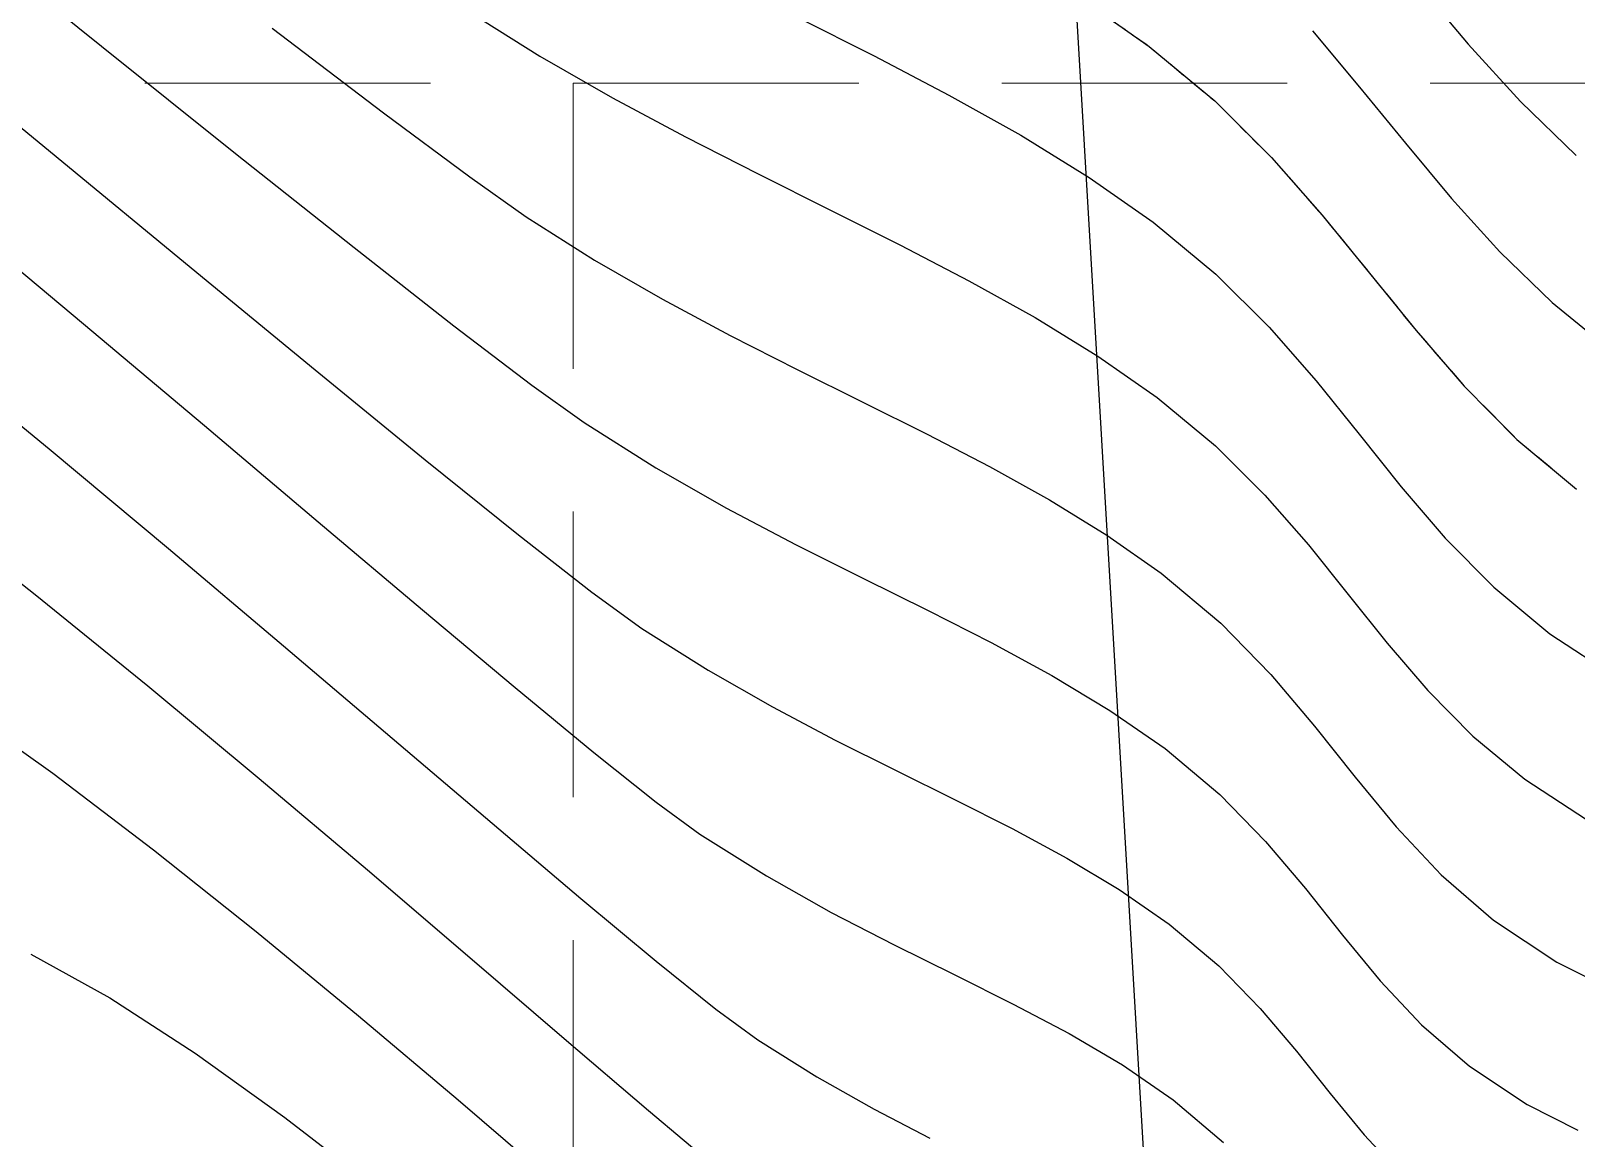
# Model space of a CAD drawing. Header units: inches. Extents: x 2547543 to 2548696, y 7125653 to 7126375.
# Drawn here: x 2548471.99 to 2548493.63, y 7125855.6 to 7125871.11 of the extents above; entities that cross this region are included whole.
import ezdxf

# ---------------------------------------------------------------- set-up
doc = ezdxf.new("R2010")
doc.units = ezdxf.units.IN
doc.header["$MEASUREMENT"] = 0
doc.linetypes.add('DASHED2', pattern=[0.375, 0.25, -0.125])
doc.linetypes.add('HIDDEN', pattern=[0.375, 0.25, -0.125])
for name, color, linetype in [('CONT-MJR', 6, 'Continuous'), ('CONT-MNR', 14, 'Continuous'), ('GRID', 254, 'HIDDEN'), ('V-100YR-LINE', 2, 'DASHED2'), ('V-AREA', 6, 'Continuous')]:
    doc.layers.add(name, color=color, linetype=linetype)

msp = doc.modelspace()

# ---------------------------------------------------------------- linework, layer by layer
at = {"layer": 'CONT-MJR', "color": 35, "extrusion": (0.5337306938680442, 0.8456545077176236, 0), "elevation": 7386226.249967666}
msp.add_lwpolyline([(1648164.27423815, 565.0000000000009), (1648163.088034088, 565.0000000000009)], dxfattribs=at)
at = {"layer": 'CONT-MJR', "color": 35}
for points, elevation in [([(2548479.116611777, 7125870.751891524), (2548480.132714108, 7125870.168078747)], 565), ([(2548480.132714108, 7125870.168078747), (2548481.153732138, 7125869.622740908)], 565), ([(2548481.153732138, 7125869.622740908), (2548482.171598047, 7125869.105052208)], 565), ([(2548484.16560222, 7125868.109319014), (2548485.125604845, 7125867.609622919)], 565), ([(2548470.547073441, 7125866.645924404), (2548472.243176074, 7125865.253431533)], 560), ([(2548487.760801025, 7125865.973307027), (2548488.577164821, 7125865.296017127)], 565), ([(2548489.270638184, 7125864.605768376), (2548489.877994618, 7125863.910335081)], 565), ([(2548477.047664175, 7125861.204175688), (2548478.446623299, 7125860.01354164)], 560), ([(2548480.746461629, 7125858.080428945), (2548481.582582649, 7125857.407776486)], 560), ([(2548481.582582649, 7125857.407776486), (2548482.166332783, 7125856.977610742)], 560)]:
    msp.add_lwpolyline(points, dxfattribs=dict(at, elevation=elevation))
at = {"layer": 'CONT-MJR', "color": 35, "extrusion": (-0.4454641167261331, -0.8952997937615121, 0), "elevation": -7515046.499687995}
msp.add_lwpolyline([(-892663.4241515012, 565), (-892662.299784027, 565)], dxfattribs=at)
at = {"layer": 'CONT-MJR', "color": 35, "extrusion": (-0.4480744473139122, -0.8939962470079682, 0), "elevation": -7512409.980395435}
msp.add_lwpolyline([(-914585.239539492, 565), (-914584.1351073324, 565)], dxfattribs=at)
at = {"layer": 'CONT-MJR', "color": 35, "extrusion": (-0.4868661298077334, -0.8734766005143122, 0), "elevation": -7465049.705344283}
msp.add_lwpolyline([(-1243301.460644785, 565), (-1243300.402139931, 565)], dxfattribs=at)
at = {"layer": 'CONT-MJR', "color": 35, "extrusion": (-0.5238323565368431, -0.8518213793073391, 0), "elevation": -7404945.390273394}
msp.add_lwpolyline([(-1561904.849947941, 565), (-1561903.815590243, 565)], dxfattribs=at)
at = {"layer": 'CONT-MJR', "color": 35, "extrusion": (-0.5724438885647598, -0.8199438971325153, 0), "elevation": -7301676.560349982}
msp.add_lwpolyline([(-1989542.452455369, 565), (-1989541.440765471, 565)], dxfattribs=at)
at = {"layer": 'CONT-MJR', "color": 35, "extrusion": (-0.6408378203132953, -0.7676762911905675, 0), "elevation": -7103515.206723945}
msp.add_lwpolyline([(-2610122.237011797, 560.0000000000009), (-2610120.061113682, 560.0000000000009)], dxfattribs=at)
at = {"layer": 'CONT-MJR', "color": 35, "extrusion": (-0.7054570315061064, -0.70875269078755, 0), "elevation": -6848325.389215676}
msp.add_lwpolyline([(-3220743.642133722, 565), (-3220742.663691777, 565)], dxfattribs=at)
at = {"layer": 'CONT-MJR', "color": 35, "extrusion": (0.6451534592298539, 0.764053017822555, 0), "elevation": 7088694.547178626}
msp.add_lwpolyline([(2650106.534157908, 560.0000000000009), (2650104.423978345, 560.0000000000009)], dxfattribs=at)
at = {"layer": 'CONT-MJR', "color": 35, "extrusion": (0.7788148307371136, 0.6272539034744391, 0), "elevation": 6454527.666350936}
msp.add_lwpolyline([(3951178.2712461, 565.0000000000005), (3951177.381633444, 565.0000000000005)], dxfattribs=at)
at = {"layer": 'CONT-MJR', "color": 35, "extrusion": (0.7811704901860989, 0.6243177598486288, 0), "elevation": 6439608.484062733}
msp.add_lwpolyline([(3975446.222603028, 565), (3975445.348940403, 565)], dxfattribs=at)
at = {"layer": 'CONT-MJR', "color": 35, "extrusion": (0.7591371897210444, 0.6509306623461789, 0), "elevation": 6573096.701391171}
msp.add_lwpolyline([(3750616.336628572, 565), (3750615.461502058, 565)], dxfattribs=at)
at = {"layer": 'CONT-MJR', "color": 35, "extrusion": (-0.6476271418194693, -0.7619574037823539, 0), "elevation": -7080065.609218377}
msp.add_lwpolyline([(-2673072.167067841, 560.0000000000009), (-2673070.169825431, 560.0000000000009)], dxfattribs=at)
at = {"layer": 'CONT-MJR', "color": 35, "extrusion": (0.7114420084736542, 0.7027448104247892, 0), "elevation": 6820766.397108805}
msp.add_lwpolyline([(3278698.26943089, 565), (3278697.372058522, 565)], dxfattribs=at)
at = {"layer": 'CONT-MJR', "color": 35, "extrusion": (-0.6387886711812204, -0.7693822415227236, 0), "elevation": -7110459.021920093}
msp.add_lwpolyline([(-2591154.800290253, 565), (-2591153.853589984, 565)], dxfattribs=at)
at = {"layer": 'CONT-MJR', "color": 35, "extrusion": (-0.5466219274802713, -0.8373795247065414, 0), "elevation": -7360111.892068248}
msp.add_lwpolyline([(-1761095.889386678, 565), (-1761094.858911904, 565)], dxfattribs=at)
at = {"layer": 'CONT-MJR', "color": 35, "extrusion": (0.646122279409865, 0.7632339091328428, 0), "elevation": 7085326.697027959}
msp.add_lwpolyline([(2659091.747548042, 560.0000000000009), (2659090.118001056, 560.0000000000009)], dxfattribs=at)
at = {"layer": 'CONT-MJR', "color": 35, "extrusion": (0.6402410907925412, 0.7681740334460525, 0), "elevation": 7105541.236385631}
msp.add_lwpolyline([(2604591.790912983, 560), (2604590.416077634, 560)], dxfattribs=at)
at = {"layer": 'CONT-MJR', "color": 35, "extrusion": (0.5310063816951544, 0.8473678201342202, 0), "elevation": 7391482.187665238}
msp.add_lwpolyline([(1624373.752221904, 560), (1624372.776199636, 560)], dxfattribs=at)
at = {"layer": 'CONT-MJR', "color": 35, "extrusion": (0.4898238980558315, 0.8718213973592243, 0), "elevation": 7460782.009707847}
msp.add_lwpolyline([(1268592.783461547, 560), (1268591.860745761, 560)], dxfattribs=at)
at = {"layer": 'CONT-MJR', "color": 35, "extrusion": (0.459627632494698, 0.8881117268943808, 0), "elevation": 7499909.858750558}
msp.add_lwpolyline([(1011901.979515272, 560.0000000000009), (1011901.101395889, 560.0000000000009)], dxfattribs=at)
at = {"layer": 'CONT-MNR', "color": 35, "extrusion": (0.6263613598122383, 0.7795328389068441, 0), "elevation": 7151115.365977312}
msp.add_lwpolyline([(2476754.424607502, 563), (2476751.806977133, 563)], dxfattribs=at)
at = {"layer": 'CONT-MNR', "color": 35}
for points, elevation in [([(2548491.414955209, 7125871.755292919), (2548492.116933592, 7125870.923165279)], 569), ([(2548486.800350687, 7125871.48431692), (2548487.649321466, 7125870.889416661)], 567), ([(2548482.718687691, 7125871.297845455), (2548483.795434431, 7125870.756127913)], 566), ([(2548475.364967954, 7125871.147723549), (2548476.928160874, 7125869.959653861)], 564), ([(2548489.936270801, 7125871.107340767), (2548490.596552152, 7125870.320114008)], 568), ([(2548472.977447201, 7125870.892326265), (2548474.852335675, 7125869.39223717)], 563), ([(2548484.84372538, 7125870.208558672), (2548485.852280316, 7125869.645199842)], 566), ([(2548488.56645998, 7125870.127123406), (2548489.362222171, 7125869.335366786)], 567), ([(2548476.928160874, 7125869.959653861), (2548478.134455506, 7125869.062294604)], 564), ([(2548485.852280316, 7125869.645199842), (2548486.809819013, 7125869.05611353)], 566), ([(2548489.362222171, 7125869.335366786), (2548490.073135546, 7125868.527093859)], 567), ([(2548478.134455506, 7125869.062294604), (2548478.92406093, 7125868.503526181)], 564), ([(2548491.884068042, 7125868.760317108), (2548492.560594487, 7125868.012890768)], 568), ([(2548478.92406093, 7125868.503526181), (2548479.87954798, 7125867.899418099)], 564), ([(2548490.073135546, 7125868.527093859), (2548490.735727607, 7125867.715251682)], 567), ([(2548479.87954798, 7125867.899418099), (2548480.834051365, 7125867.349371244)], 564), ([(2548488.582707079, 7125867.703095582), (2548489.32984081, 7125866.959465323)], 566), ([(2548490.735727607, 7125867.715251682), (2548491.386525859, 7125866.912787311)], 567), ([(2548480.834051365, 7125867.349371244), (2548481.782420035, 7125866.841886044)], 564), ([(2548493.29182787, 7125867.303875036), (2548494.102414144, 7125866.645841811)], 568), ([(2548482.719502946, 7125866.365462933), (2548483.640149049, 7125865.90860234)], 564), ([(2548489.985536538, 7125866.209233845), (2548490.588868363, 7125865.461163928)], 566), ([(2548479.0027304, 7125866.146546573), (2548479.734628893, 7125865.622047322)], 563), ([(2548492.062057805, 7125866.132647803), (2548492.798850949, 7125865.387780215)], 567), ([(2548474.417564231, 7125865.580512634), (2548476.011119514, 7125864.233175529)], 561), ([(2548484.539207297, 7125865.459804696), (2548485.411526644, 7125865.007570431)], 564), ([(2548492.798850949, 7125865.387780215), (2548493.633432797, 7125864.691131604)], 567), ([(2548480.740962481, 7125864.987904416), (2548481.729240719, 7125864.424239283)], 563), ([(2548491.178910385, 7125864.724018352), (2548491.794736703, 7125864.006559897)], 566), ([(2548470.492097059, 7125864.43870217), (2548472.049771713, 7125863.214066849)], 559), ([(2548476.011119514, 7125864.233175529), (2548477.47221568, 7125862.998937948)], 561), ([(2548481.729240719, 7125864.424239283), (2548482.696256965, 7125863.914447594)], 563), ([(2548487.055344445, 7125864.046793757), (2548487.816540805, 7125863.51525221)], 564), ([(2548482.696256965, 7125863.914447594), (2548483.638804575, 7125863.441925023)], 563), ([(2548479.842541042, 7125863.250179606), (2548480.545196856, 7125862.740568462)], 562), ([(2548485.437667315, 7125862.542269912), (2548486.287569161, 7125862.081928715)], 563), ([(2548481.470676892, 7125862.156935187), (2548482.373920988, 7125861.641138535)], 562), ([(2548482.373920988, 7125861.641138535), (2548483.253191016, 7125861.177335116)], 562), ([(2548489.964471851, 7125861.373539748), (2548490.533145876, 7125860.658875899)], 564), ([(2548487.872280584, 7125861.057197394), (2548488.639048107, 7125860.413576902)], 563), ([(2548484.932856336, 7125860.342334412), (2548485.729775366, 7125859.939450343)], 562), ([(2548485.729775366, 7125859.939450343), (2548486.495767802, 7125859.525185943)], 562), ([(2548481.355764819, 7125859.859089602), (2548482.28910836, 7125859.274206197)], 561), ([(2548473.706388057, 7125859.63996079), (2548475.143455492, 7125858.495667798)], 558), ([(2548476.700751357, 7125859.357884321), (2548478.135336819, 7125858.132874148)], 559), ([(2548487.229095512, 7125859.083697817), (2548487.928020364, 7125858.599142577)], 562), ([(2548492.472933241, 7125858.655449945), (2548493.358325618, 7125858.068507126)], 564), ([(2548475.143455492, 7125858.495667798), (2548476.575283021, 7125857.316469891)], 558), ([(2548487.928020364, 7125858.599142577), (2548488.623664453, 7125858.01522271)], 562), ([(2548484.077037919, 7125858.308670096), (2548484.927180388, 7125857.887513634)], 561), ([(2548489.204735309, 7125857.41969279), (2548489.711301973, 7125856.821023837)], 562), ([(2548479.457855248, 7125856.998627406), (2548480.635788749, 7125855.99148695)], 559), ([(2548486.528711838, 7125857.06716447), (2548487.275657271, 7125856.627467999)], 561), ([(2548489.711301973, 7125856.821023837), (2548490.183433483, 7125856.227686867)], 562), ([(2548490.183433483, 7125856.227686867), (2548490.661198881, 7125855.648152901)], 562)]:
    msp.add_lwpolyline(points, dxfattribs=dict(at, elevation=elevation))
at = {"layer": 'CONT-MNR', "color": 35, "extrusion": (-0.6358071578505637, -0.7718479500691754, 0), "elevation": -7120424.605798807}
msp.add_lwpolyline([(-2563648.164580276, 562.0000000000005), (-2563645.581845243, 562.0000000000005)], dxfattribs=at)
at = {"layer": 'CONT-MNR', "color": 35, "extrusion": (0.4629878742673315, 0.8863646136220791, 0), "elevation": 7496036.774529121}
msp.add_lwpolyline([(1040305.899021036, 566.0000000000005), (1040304.716335115, 566.0000000000005)], dxfattribs=at)
at = {"layer": 'CONT-MNR', "color": 35, "extrusion": (-0.6391996662173985, -0.7690408225234643, 0), "elevation": -7109078.064798445}
msp.add_lwpolyline([(-2594963.255998338, 567.0000000000009), (-2594962.063423787, 567.0000000000009)], dxfattribs=at)
at = {"layer": 'CONT-MNR', "color": 35, "extrusion": (0.7397497343157414, 0.6728821074897073, 0), "elevation": 6680117.410886465}
msp.add_lwpolyline([(3556526.375616602, 569), (3556525.290565616, 569)], dxfattribs=at)
at = {"layer": 'CONT-MNR', "color": 35, "extrusion": (0.775151669470568, 0.6317751889058253, 0), "elevation": 6477414.808155885}
msp.add_lwpolyline([(3913557.147005688, 568), (3913556.132324454, 568)], dxfattribs=at)
at = {"layer": 'CONT-MNR', "color": 35, "extrusion": (0.6962836519381598, 0.7177667281531372, 0), "elevation": 6889186.388113601}
msp.add_lwpolyline([(3132403.498192974, 569), (3132402.410383498, 569)], dxfattribs=at)
at = {"layer": 'CONT-MNR', "color": 35, "extrusion": (0.7672063944026386, 0.6414003027655218, 0), "elevation": 6525753.649874997}
msp.add_lwpolyline([(3832409.620449601, 568.0000000000009), (3832408.612552572, 568.0000000000009)], dxfattribs=at)
at = {"layer": 'CONT-MNR', "color": 35, "extrusion": (-0.636229288692455, -0.7715000273557304, 0), "elevation": -7119021.142776247}
msp.add_lwpolyline([(-2567540.30248494, 562), (-2567537.857092054, 562)], dxfattribs=at)
at = {"layer": 'CONT-MNR', "color": 35, "extrusion": (0.621778526660533, 0.7831931203629516, 0), "elevation": 7165518.823521775}
msp.add_lwpolyline([(2434764.600113325, 563), (2434762.479046097, 563)], dxfattribs=at)
at = {"layer": 'CONT-MNR', "color": 35, "extrusion": (0.5722826852016578, 0.8200564177045261, 0), "elevation": 7302069.52591223}
msp.add_lwpolyline([(1988108.514000638, 566.0000000000005), (1988107.422316928, 566.0000000000005)], dxfattribs=at)
at = {"layer": 'CONT-MNR', "color": 35, "extrusion": (0.6413196379796602, 0.7672738246165038, 0), "elevation": 7101876.83701111}
msp.add_lwpolyline([(2614584.334042144, 561.0000000000005), (2614582.03624857, 561.0000000000005)], dxfattribs=at)
at = {"layer": 'CONT-MNR', "color": 35, "extrusion": (-0.6385760808602206, -0.7695586975359325, 0), "elevation": -7111177.319669713}
msp.add_lwpolyline([(-2589198.256631345, 566.0000000000005), (-2589197.116177945, 566.0000000000005)], dxfattribs=at)
at = {"layer": 'CONT-MNR', "color": 35, "extrusion": (-0.6165081007410869, -0.7873485643097458, 0), "elevation": -7181698.412200984}
msp.add_lwpolyline([(-2386616.067951739, 563), (-2386614.290493499, 563)], dxfattribs=at)
at = {"layer": 'CONT-MNR', "color": 35, "extrusion": (-0.696115949541079, -0.7179293731242107, 0), "elevation": -6889916.274177145}
msp.add_lwpolyline([(-3130792.711658546, 568.0000000000009), (-3130791.693127462, 568.0000000000009)], dxfattribs=at)
at = {"layer": 'CONT-MNR', "color": 35, "extrusion": (-0.6353194545892217, -0.7722494354937749, 0), "elevation": -7122042.637322923}
msp.add_lwpolyline([(-2559144.652232544, 562), (-2559142.403670226, 562)], dxfattribs=at)
at = {"layer": 'CONT-MNR', "color": 35, "extrusion": (-0.6442505593680365, -0.7648144982634496, 0), "elevation": -7091821.377703446}
msp.add_lwpolyline([(-2641734.918400603, 561), (-2641732.70322008, 561)], dxfattribs=at)
at = {"layer": 'CONT-MNR', "color": 35, "extrusion": (0.6064049725412032, 0.7951559653786814, 0), "elevation": 7211585.314589068}
msp.add_lwpolyline([(2294723.753701361, 563.0000000000009), (2294722.383265475, 563.0000000000009)], dxfattribs=at)
at = {"layer": 'CONT-MNR', "color": 35, "extrusion": (-0.4532015340075827, -0.8914080825150589, 0), "elevation": -7507031.150966415}
msp.add_lwpolyline([(-957716.524884921, 564.0000000000009), (-957715.4736459549, 564.0000000000009)], dxfattribs=at)
at = {"layer": 'CONT-MNR', "color": 35, "extrusion": (0.7529529913316849, 0.6580743064766075, 0), "elevation": 6608242.621675236}
msp.add_lwpolyline([(3688347.494663009, 566.0000000000009), (3688346.498277463, 566.0000000000009)], dxfattribs=at)
at = {"layer": 'CONT-MNR', "color": 35, "extrusion": (0.7559714728012245, 0.6546045617857758, 0), "elevation": 6591211.774682084}
msp.add_lwpolyline([(3718698.017753755, 567), (3718696.985784248, 567)], dxfattribs=at)
at = {"layer": 'CONT-MNR', "color": 35, "extrusion": (0.632595987906711, 0.7744819662744461, 0), "elevation": 7131010.663927644}
msp.add_lwpolyline([(2534045.79300749, 562.0000000000005), (2534043.800747232, 562.0000000000005)], dxfattribs=at)
at = {"layer": 'CONT-MNR', "color": 35, "extrusion": (0.4466311413489248, 0.894718181092436, 0), "elevation": 7513873.94136212}
msp.add_lwpolyline([(902458.9768004697, 564.0000000000009), (902457.9719497045, 564.0000000000009)], dxfattribs=at)
at = {"layer": 'CONT-MNR', "color": 35, "extrusion": (0.5331295810766947, 0.8460335984941663, 0), "elevation": 7387391.667911716}
msp.add_lwpolyline([(1642910.27331337, 563), (1642909.083841002, 563)], dxfattribs=at)
at = {"layer": 'CONT-MNR', "color": 35, "extrusion": (0.7807005871691302, 0.6249052673756044, 0), "elevation": 6442598.960415764}
msp.add_lwpolyline([(3970602.156777908, 566), (3970601.212567558, 566)], dxfattribs=at)
at = {"layer": 'CONT-MNR', "color": 35, "extrusion": (-0.6269149377259758, -0.7790877106308607, 0), "elevation": -7149352.548285559}
msp.add_lwpolyline([(-2481823.767610826, 562.0000000000005), (-2481822.09106446, 562.0000000000005)], dxfattribs=at)
at = {"layer": 'CONT-MNR', "color": 35, "extrusion": (0.4858537031555983, 0.8740401473216158, 0), "elevation": 7466483.175639047}
msp.add_lwpolyline([(1234649.337577254, 564.0000000000009), (1234648.376031721, 564.0000000000009)], dxfattribs=at)
at = {"layer": 'CONT-MNR', "color": 35, "extrusion": (0.5234921753580273, 0.8520304820479844, 0), "elevation": 7405566.411272127}
msp.add_lwpolyline([(1558946.359813844, 564.0000000000009), (1558945.416903444, 564.0000000000009)], dxfattribs=at)
at = {"layer": 'CONT-MNR', "color": 35, "extrusion": (-0.6152646464037362, -0.7883206294939169, 0), "elevation": -7185454.552257219}
msp.add_lwpolyline([(-2375273.800810921, 562), (-2375272.49921862, 562)], dxfattribs=at)
at = {"layer": 'CONT-MNR', "color": 35, "extrusion": (0.7113908421903877, 0.7027966061725477, 0), "elevation": 6821006.764030449}
msp.add_lwpolyline([(3278203.012761276, 566.0000000000009), (3278202.044223992, 566.0000000000009)], dxfattribs=at)
at = {"layer": 'CONT-MNR', "color": 35, "extrusion": (-0.44283465984904, -0.8966032924523449, 0), "elevation": -7517629.508916643}
msp.add_lwpolyline([(-870600.4921224625, 563), (-870599.4717466305, 563)], dxfattribs=at)
at = {"layer": 'CONT-MNR', "color": 35, "extrusion": (-0.6429201626196908, -0.765933198456021, 0), "elevation": -7096409.635442906}
msp.add_lwpolyline([(-2629389.905482372, 564), (-2629388.811534546, 564)], dxfattribs=at)
at = {"layer": 'CONT-MNR', "color": 35, "extrusion": (-0.6302969728802464, -0.7763541240812712, 0), "elevation": -7138487.512320848}
msp.add_lwpolyline([(-2512893.227038918, 559), (-2512891.197450683, 559)], dxfattribs=at)
at = {"layer": 'CONT-MNR', "color": 35, "extrusion": (0.6389965126449372, 0.7692096312629013, 0), "elevation": 7109760.499219654}
msp.add_lwpolyline([(2593076.852204603, 566), (2593075.832174199, 566)], dxfattribs=at)
at = {"layer": 'CONT-MNR', "color": 35, "extrusion": (-0.6426723238346254, -0.7661411646537486, 0), "elevation": -7097252.916478419}
msp.add_lwpolyline([(-2627101.43419746, 561.0000000000005), (-2627099.741526592, 561.0000000000005)], dxfattribs=at)
at = {"layer": 'CONT-MNR', "color": 35, "extrusion": (-0.4518915997787775, -0.8920728569177392, 0), "elevation": -7508427.717526225}
msp.add_lwpolyline([(-946683.7297765799, 563), (-946682.7388368803, 563)], dxfattribs=at)
at = {"layer": 'CONT-MNR', "color": 35, "extrusion": (-0.5334176412366184, -0.8458520083428084, 0), "elevation": -7386829.791441342}
msp.add_lwpolyline([(-1645423.507472598, 562.0000000000009), (-1645422.413333166, 562.0000000000009)], dxfattribs=at)
at = {"layer": 'CONT-MNR', "color": 35, "extrusion": (0.7157422639507317, 0.6983645263003277, 0), "elevation": 6800510.846311126}
msp.add_lwpolyline([(3320507.109679892, 564), (3320506.107496209, 564)], dxfattribs=at)
at = {"layer": 'CONT-MNR', "color": 35, "extrusion": (-0.5468048908365049, -0.8372600619623978, 0), "elevation": -7359728.795918957}
msp.add_lwpolyline([(-1762704.932253649, 566.0000000000009), (-1762703.824325719, 566.0000000000009)], dxfattribs=at)
at = {"layer": 'CONT-MNR', "color": 35, "extrusion": (-0.5159873623167353, -0.8565961953741204, 0), "elevation": -7418973.065564025}
msp.add_lwpolyline([(-1493831.121992378, 563), (-1493830.173346282, 563)], dxfattribs=at)
at = {"layer": 'CONT-MNR', "color": 35, "extrusion": (0.7633858924063864, 0.6459427058763842, 0), "elevation": 6548379.463141337}
msp.add_lwpolyline([(3793604.48484336, 564), (3793603.540254083, 564)], dxfattribs=at)
at = {"layer": 'CONT-MNR', "color": 35, "extrusion": (-0.6391770438218177, -0.7690596248999179, 0), "elevation": -7109138.544857571}
msp.add_lwpolyline([(-2594759.195726311, 559.0000000000009), (-2594757.165759068, 559.0000000000009)], dxfattribs=at)
at = {"layer": 'CONT-MNR', "color": 35, "extrusion": (-0.6363875276182028, -0.7713695059386203, 0), "elevation": -7118492.684773242}
msp.add_lwpolyline([(-2568990.834787136, 561), (-2568989.407791033, 561)], dxfattribs=at)
at = {"layer": 'CONT-MNR', "color": 35, "extrusion": (0.5799190739342072, 0.8146740867901049, 0), "elevation": 7283161.761937499}
msp.add_lwpolyline([(2056249.86491323, 558.0000000000005), (2056248.20485266, 558.0000000000005)], dxfattribs=at)
at = {"layer": 'CONT-MNR', "color": 35, "extrusion": (0.569719192524277, 0.8218394257210381, 0), "elevation": 7308236.01176862}
msp.add_lwpolyline([(1965292.937618336, 563), (1965291.998134584, 563)], dxfattribs=at)
at = {"layer": 'CONT-MNR', "color": 35, "extrusion": (-0.6229615206901603, -0.7822524808138374, 0), "elevation": -7161827.342645325}
msp.add_lwpolyline([(-2445582.506203888, 561), (-2445581.390393416, 561)], dxfattribs=at)
at = {"layer": 'CONT-MNR', "color": 35, "extrusion": (-0.4479463792050998, -0.8940604237729354, 0), "elevation": -7512534.309687094}
msp.add_lwpolyline([(-913505.6957792672, 562.0000000000005), (-913504.7410811237, 562.0000000000005)], dxfattribs=at)
at = {"layer": 'CONT-MNR', "color": 35, "extrusion": (-0.6051103009156895, -0.7961416480286179, 0), "elevation": -7215301.328727196}
msp.add_lwpolyline([(-2282986.786246439, 558), (-2282985.014458252, 558)], dxfattribs=at)
at = {"layer": 'CONT-MNR', "color": 35, "extrusion": (-0.6454246677010166, -0.7638239314940534, 0), "elevation": -7087751.637739122}
msp.add_lwpolyline([(-2652619.897566179, 559), (-2652617.915257771, 559)], dxfattribs=at)
at = {"layer": 'CONT-MNR', "color": 35, "extrusion": (-0.4422502605006758, -0.896891691948969, 0), "elevation": -7518193.064466132}
msp.add_lwpolyline([(-865699.5504311761, 562), (-865698.6293528541, 562)], dxfattribs=at)
at = {"layer": 'CONT-MNR', "color": 35, "extrusion": (0.7716020629173074, 0.6361055388076382, 0), "elevation": 6499219.986582993}
msp.add_lwpolyline([(3877219.840717005, 564), (3877218.936055898, 564)], dxfattribs=at)
at = {"layer": 'CONT-MNR', "color": 35, "extrusion": (0.7157422630672228, 0.6983645272058215, 0), "elevation": 6800509.164575713}
msp.add_lwpolyline([(3320505.395216429, 563.0000000000009), (3320504.478101983, 563.0000000000009)], dxfattribs=at)
at = {"layer": 'CONT-MNR', "color": 35, "extrusion": (0.5906376224671313, 0.8069369237594562, 0), "elevation": 7255348.4027055}
msp.add_lwpolyline([(2152337.979560726, 561), (2152337.219727458, 561)], dxfattribs=at)
at = {"layer": 'CONT-MNR', "color": 35, "extrusion": (0.7288600111608621, 0.6846627521127377, 0), "elevation": 6736304.149818779}
msp.add_lwpolyline([(3448897.434433877, 564.0000000000009), (3448896.513530403, 564.0000000000009)], dxfattribs=at)
at = {"layer": 'CONT-MNR', "color": 35, "extrusion": (0.7633858918580548, 0.6459427065244117, 0), "elevation": 6548377.899396293}
msp.add_lwpolyline([(3793602.74320754, 563), (3793601.878798665, 563)], dxfattribs=at)
at = {"layer": 'CONT-MNR', "color": 35, "extrusion": (0.5157764098854446, 0.8567232312746527, 0), "elevation": 7419338.61345522}
msp.add_lwpolyline([(1492002.657734397, 562.0000000000009), (1492001.801766352, 562.0000000000009)], dxfattribs=at)
at = {"layer": 'CONT-MNR', "color": 35, "extrusion": (0.489823898601397, 0.871821397052704, 0), "elevation": 7460784.118007088}
msp.add_lwpolyline([(1268594.780922078, 561.0000000000009), (1268593.739617485, 561.0000000000009)], dxfattribs=at)
at = {"layer": 'CONT-MNR', "color": 35, "extrusion": (-0.6538708186329891, -0.7566062070457952, 0), "elevation": -7057853.748801302}
msp.add_lwpolyline([(-2731186.778753747, 564), (-2731185.80887125, 564)], dxfattribs=at)
at = {"layer": 'CONT-MNR', "color": 35, "extrusion": (0.7824989353895647, 0.6226519221155572, 0), "elevation": 6431120.448644771}
msp.add_lwpolyline([(3989155.061306799, 563), (3989154.225522391, 563)], dxfattribs=at)
at = {"layer": 'CONT-MNR', "color": 35, "extrusion": (-0.4596276324568199, -0.8881117269139839, 0), "elevation": -7499912.030940203}
msp.add_lwpolyline([(-1011903.779942452, 561), (-1011902.788965859, 561)], dxfattribs=at)
at = {"layer": 'CONT-MNR', "color": 35, "extrusion": (0.7716020633026213, 0.6361055383402489, 0), "elevation": 6499218.439963067}
msp.add_lwpolyline([(3877218.246323532, 563.0000000000009), (3877217.418453567, 563.0000000000009)], dxfattribs=at)
at = {"layer": 'CONT-MNR', "color": 35, "extrusion": (-0.4844339493495031, -0.8748278394733693, 0), "elevation": -7468465.467282242}
msp.add_lwpolyline([(-1222533.377977657, 557), (-1222532.11226544, 557)], dxfattribs=at)
at = {"layer": 'CONT-MNR', "color": 35, "extrusion": (-0.6510095609852694, -0.7590695300865179, 0), "elevation": -7068105.41645015}
msp.add_lwpolyline([(-2704529.674099827, 559.0000000000005), (-2704527.931810911, 559.0000000000005)], dxfattribs=at)
at = {"layer": 'CONT-MNR', "color": 35, "extrusion": (0.7157422636679369, 0.6983645265901595, 0), "elevation": 6800507.475783281}
msp.add_lwpolyline([(3320503.695205982, 562), (3320502.863160776, 562)], dxfattribs=at)
at = {"layer": 'CONT-MNR', "color": 35, "extrusion": (0.4489053186408762, 0.8935793277017624, 0), "elevation": 7511551.685228097}
msp.add_lwpolyline([(921554.6050478374, 564.0000000000009), (921553.7333201705, 564.0000000000009)], dxfattribs=at)
at = {"layer": 'CONT-MNR', "color": 35, "extrusion": (0.4455509167141201, 0.8952566004309642, 0), "elevation": 7514951.103066972}
msp.add_lwpolyline([(893384.5619991752, 561.0000000000005), (893383.6483334955, 561.0000000000005)], dxfattribs=at)
at = {"layer": 'CONT-MNR', "color": 35, "extrusion": (0.7288600109652106, 0.6846627523210193, 0), "elevation": 6736302.511388575}
msp.add_lwpolyline([(3448896.013998641, 563.0000000000009), (3448895.171265026, 563.0000000000009)], dxfattribs=at)
at = {"layer": 'CONT-MNR', "color": 35, "extrusion": (-0.5441250640390543, -0.8390041207792099, 0), "elevation": -7365311.950124602}
msp.add_lwpolyline([(-1739178.276905298, 557), (-1739176.852706841, 557)], dxfattribs=at)
at = {"layer": 'CONT-MNR', "color": 35, "extrusion": (0.6448442285136355, 0.7643140198587582, 0), "elevation": 7089763.0615645}
msp.add_lwpolyline([(2647231.587966826, 558), (2647229.762964779, 558)], dxfattribs=at)
at = {"layer": 'CONT-MNR', "color": 35, "extrusion": (-0.4665076312790645, -0.8845171733541393, 0), "elevation": -7491831.3646299}
msp.add_lwpolyline([(-1070087.486397639, 561), (-1070086.600528781, 561)], dxfattribs=at)
at = {"layer": 'CONT-MNR', "color": 35, "extrusion": (0.6538708184530274, 0.7566062072013208, 0), "elevation": 7057851.979788172}
msp.add_lwpolyline([(2731185.614108899, 563.0000000000005), (2731184.72655379, 563.0000000000005)], dxfattribs=at)
at = {"layer": 'CONT-MNR', "color": 35, "extrusion": (0.5831225164901302, 0.8123842260668395, 0), "elevation": 7275006.397511132}
msp.add_lwpolyline([(2084907.231464179, 557), (2084905.688883055, 557)], dxfattribs=at)
at = {"layer": 'CONT-MNR', "color": 35, "extrusion": (-0.5661805876244365, -0.8242812276142457, 0), "elevation": -7316613.871977464}
msp.add_lwpolyline([(-1933851.472529258, 561.0000000000009), (-1933850.613474303, 561.0000000000009)], dxfattribs=at)
at = {"layer": 'CONT-MNR', "color": 35, "extrusion": (-0.5525354040169125, -0.8334894284319792, 0), "elevation": -7347458.283458803}
msp.add_lwpolyline([(-1813146.809277475, 563), (-1813145.83717536, 563)], dxfattribs=at)
at = {"layer": 'CONT-MNR', "color": 35, "extrusion": (0.650948089416958, 0.7591222463374472, 0), "elevation": 7068322.785387133}
msp.add_lwpolyline([(2703956.118103261, 558.0000000000005), (2703954.37107397, 558.0000000000005)], dxfattribs=at)
at = {"layer": 'CONT-MNR', "color": 35, "extrusion": (0.6484692217115477, 0.7612408741606165, 0), "elevation": 7077108.977354618}
msp.add_lwpolyline([(2680885.165294234, 561), (2680884.23982866, 561)], dxfattribs=at)
at = {"layer": 'CONT-MNR', "color": 35, "extrusion": (0.4504373572005357, 0.8928080349314723, 0), "elevation": 7509957.983940126}
msp.add_lwpolyline([(934436.800157025, 563), (934436.0060600685, 563)], dxfattribs=at)
at = {"layer": 'CONT-MNR', "color": 35, "extrusion": (-0.6099702870118944, -0.7924242859495331, 0), "elevation": -7201195.627158504}
msp.add_lwpolyline([(-2327086.451930419, 557.0000000000009), (-2327084.834033416, 557.0000000000009)], dxfattribs=at)
at = {"layer": 'CONT-MNR', "color": 35, "extrusion": (-0.644531914634148, -0.7645774068189821, 0), "elevation": -7090845.598929573}
msp.add_lwpolyline([(-2644330.889760546, 559), (-2644329.580762045, 559)], dxfattribs=at)
at = {"layer": 'CONT-MNR', "color": 35, "extrusion": (0.7288600119084216, 0.6846627513169207, 0), "elevation": 6736300.867221503}
msp.add_lwpolyline([(3448894.604768512, 562), (3448893.840204758, 562)], dxfattribs=at)
at = {"layer": 'GRID', "color": 252, "linetype": 'HIDDEN', "lineweight": 0, "ltscale": 16}
for p, q in [((2548479.583313589, 7126356.376313465), (2548479.583313589, 7125726.296813901)), ((2547561.583313602, 7125870.376313471), (2548677.583313586, 7125870.376313471))]:
    msp.add_line(p, q, dxfattribs=at)
at = {"layer": 'V-100YR-LINE', "color": 5}
for p, q in [((2548486.800350687, 7125871.48431692, 567), (2548487.649321466, 7125870.889416661, 567)), ((2548487.649321466, 7125870.889416661, 567), (2548488.56645998, 7125870.127123406, 567)), ((2548488.56645998, 7125870.127123406, 567), (2548489.362222171, 7125869.335366786, 567)), ((2548489.362222171, 7125869.335366786, 567), (2548490.073135546, 7125868.527093859, 567)), ((2548490.073135546, 7125868.527093859, 567), (2548490.735727607, 7125867.715251682, 567)), ((2548490.735727607, 7125867.715251682, 567), (2548491.386525859, 7125866.912787311, 567)), ((2548491.386525859, 7125866.912787311, 567), (2548492.062057805, 7125866.132647803, 567)), ((2548492.062057805, 7125866.132647803, 567), (2548492.798850949, 7125865.387780215, 567)), ((2548492.798850949, 7125865.387780215, 567), (2548493.443822101, 7125864.849404911, 567))]:
    msp.add_line(p, q, dxfattribs=at)
at = {"layer": 'V-AREA', "color": 7}
msp.add_line((2548488.800716507, 7125834.545948709), (2548465.284300001, 7126234.274800001), dxfattribs=at)

doc.saveas('drawing.dxf')
